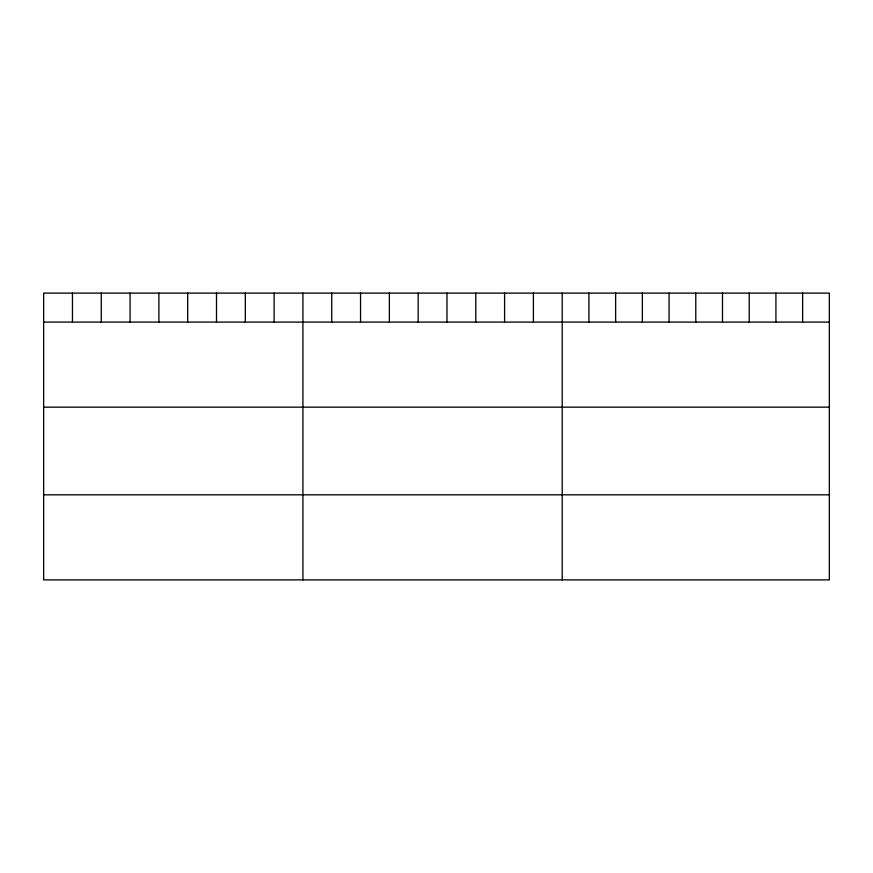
<?xml version="1.0" encoding="UTF-8"?>
<svg xmlns="http://www.w3.org/2000/svg" width="873" height="873" viewBox="0 0 873 873"><rect width="100%" height="100%" fill="white"/><g stroke="black" fill="none" stroke-linecap="round" stroke-linejoin="round"><path stroke-width="1.31" d="M829.35 322.082L829.35 579.89L43.65 579.89L43.65 293.11L829.35 293.11L829.35 322.082L43.65 322.082M43.65 407.156L829.35 407.156M43.65 494.816L829.35 494.816M802.636 293.11L802.636 322.082M775.922 293.11L775.922 322.082M749.209 293.11L749.209 322.082M722.495 293.11L722.495 322.082M695.781 293.11L695.781 322.082M669.067 293.11L669.067 322.082M642.353 293.11L642.353 322.082M615.64 293.11L615.64 322.082M588.926 293.11L588.926 322.082M562.212 293.11L562.212 579.89M533.403 293.11L533.403 322.082M504.594 293.11L504.594 322.082M475.785 293.11L475.785 322.082M446.976 293.11L446.976 322.082M418.167 293.11L418.167 322.082M389.358 293.11L389.358 322.082M360.549 293.11L360.549 322.082M331.74 293.11L331.74 322.082M302.931 293.11L302.931 579.89M274.122 293.11L274.122 322.082M245.313 293.11L245.313 322.082M216.504 293.11L216.504 322.082M187.695 293.11L187.695 322.082M158.886 293.11L158.886 322.082M130.077 293.11L130.077 322.082M101.268 293.11L101.268 322.082M72.459 293.11L72.459 322.082"/></g></svg>
